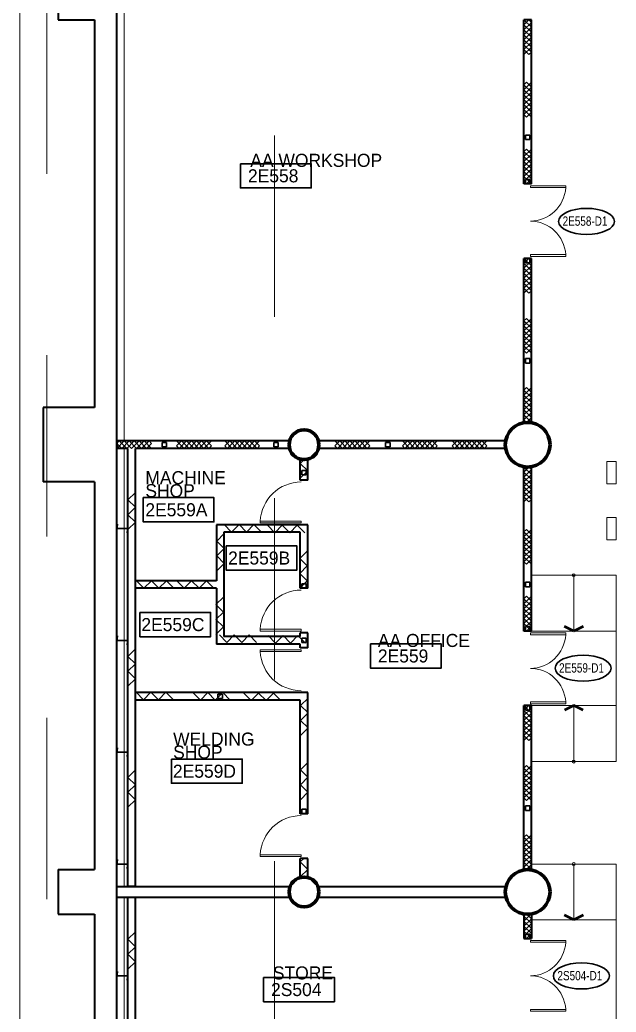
# Model space of a CAD drawing. Header units: metres. Extents: x 1807 to 3745, y 842 to 1968.
# Drawn here: x 3364.38 to 3380.38, y 1244.78 to 1271.4 of the extents above; entities that cross this region are included whole.
import ezdxf
from ezdxf.enums import TextEntityAlignment as Align

# ---------------------------------------------------------------- set-up
doc = ezdxf.new("R2010")
doc.units = ezdxf.units.M
doc.header["$MEASUREMENT"] = 0
doc.linetypes.add('DGN2', pattern=[9.732586, 4.866293, -4.866293])
doc.layers.get('0').update_dxf_attribs({"lineweight": 0})
for name, color, linetype, lineweight in [('Level 1', 7, 'Continuous', 0), ('Level 31', 7, 'Continuous', 0), ('Level 33', 7, 'Continuous', 0), ('Primary Door', 7, 'Continuous', 0), ('TRIRIGA DOOR BOX', 7, 'Continuous', 0)]:
    doc.layers.add(name, color=color, linetype=linetype, lineweight=lineweight)
doc.styles.add('Style-CHAR_FAST_FONT', font='CHAR_FAST_FONT.shx', dxfattribs={"height": 0.2})

# ---------------------------------------------------------------- blocks, each defined once
blk = doc.blocks.new('AnonymusCell_252')
at = {"layer": 'Primary Door', "color": 7, "linetype": 'Continuous', "lineweight": 30}
blk.add_ellipse((0, 0), major_axis=(0.75, 0), ratio=0.466667, dxfattribs=at)
at = {"layer": 'Primary Door', "color": 7, "linetype": 'Continuous', "lineweight": 30, "style": 'Style-CHAR_FAST_FONT', "width": 0.799986}
blk.add_text('2E559-D1', height=0.25, dxfattribs=at).set_placement((-0.643, 0.133), align=Align.TOP_LEFT)
blk = doc.blocks.new('AnonymusCell_254')
at = {"layer": 'Primary Door', "color": 7, "linetype": 'Continuous', "lineweight": 30}
blk.add_ellipse((0, 0), major_axis=(0.75, 0), ratio=0.466667, dxfattribs=at)
at = {"layer": 'Primary Door', "color": 7, "linetype": 'Continuous', "lineweight": 30, "style": 'Style-CHAR_FAST_FONT', "width": 0.799986}
blk.add_text('2S504-D1', height=0.25, dxfattribs=at).set_placement((-0.643, 0.133), align=Align.TOP_LEFT)
blk = doc.blocks.new('AnonymusCell_346')
at = {"layer": 'Primary Door', "color": 7, "linetype": 'Continuous', "lineweight": 30}
blk.add_ellipse((0, 0), major_axis=(0.75, 0), ratio=0.466667, dxfattribs=at)
at = {"layer": 'Primary Door', "color": 7, "linetype": 'Continuous', "lineweight": 30, "style": 'Style-CHAR_FAST_FONT', "width": 0.799986}
blk.add_text('2E558-D1', height=0.25, dxfattribs=at).set_placement((-0.643, 0.133), align=Align.TOP_LEFT)

msp = doc.modelspace()

# ---------------------------------------------------------------- linework, layer by layer
at = {"layer": 'Level 1', "color": 7, "linetype": 'Continuous', "lineweight": 40}
for p, q in [((3366.975, 1188.975), (3366.975, 1307.8)), ((3365.4, 1272.6), (3365.4, 1271.4)), ((3365.4, 1271.4), (3366.375, 1271.4)), ((3366.375, 1271.4), (3366.375, 1261)), ((3378.1, 1271.4), (3377.9, 1271.4)), ((3377.9, 1267), (3377.9, 1271.4)), ((3378.1, 1267), (3378.1, 1271.4)), ((3378.1, 1267), (3377.9, 1267)), ((3378.1, 1265), (3377.9, 1265)), ((3377.9, 1260.6), (3377.9, 1265)), ((3378.1, 1260.6), (3378.1, 1265)), ((3366.375, 1261), (3365, 1261)), ((3365, 1261), (3365, 1259)), ((3378.1, 1260.6), (3377.9, 1260.6)), ((3366.975, 1260.1), (3366.975, 1259.9)), ((3371.6, 1260.1), (3366.975, 1260.1)), ((3367.275, 1259.9), (3366.975, 1259.9)), ((3367.325, 1260.1), (3367.125, 1260.1)), ((3367.275, 1248.15), (3367.275, 1259.9)), ((3371.6, 1259.9), (3367.475, 1259.9)), ((3367.475, 1256.15), (3367.475, 1259.9)), ((3371.6, 1260.1), (3371.6, 1259.9)), ((3372.4, 1260.1), (3372.4, 1259.9)), ((3377.4, 1260.1), (3372.4, 1260.1)), ((3377.4, 1259.9), (3372.4, 1259.9)), ((3377.4, 1260.1), (3377.4, 1259.9)), ((3372.1, 1259.6), (3371.9, 1259.6)), ((3371.9, 1259.05), (3371.9, 1259.6)), ((3372.1, 1259.05), (3372.1, 1259.6)), ((3378.1, 1259.4), (3377.9, 1259.4)), ((3377.9, 1255), (3377.9, 1259.4)), ((3378.1, 1255), (3378.1, 1259.4)), ((3366.375, 1259), (3365, 1259)), ((3366.375, 1259), (3366.375, 1248.6)), ((3372.1, 1259.05), (3371.9, 1259.05)), ((3369.65, 1257.85), (3369.65, 1256.35)), ((3372.1, 1257.85), (3369.65, 1257.85)), ((3372.1, 1256.15), (3372.1, 1257.85)), ((3369.85, 1257.65), (3369.85, 1254.85)), ((3371.9, 1257.65), (3369.85, 1257.65)), ((3371.9, 1256.15), (3371.9, 1257.65)), ((3369.65, 1256.35), (3367.475, 1256.35)), ((3369.65, 1256.15), (3367.475, 1256.15)), ((3367.475, 1253.15), (3367.475, 1256.15)), ((3369.65, 1256.15), (3369.65, 1254.65)), ((3372.1, 1256.15), (3371.9, 1256.15)), ((3371.9, 1254.85), (3369.85, 1254.85)), ((3372.1, 1254.95), (3371.9, 1254.95)), ((3371.9, 1254.85), (3371.9, 1254.95)), ((3372.1, 1254.55), (3372.1, 1254.95)), ((3378.1, 1255), (3377.9, 1255)), ((3371.9, 1254.65), (3369.65, 1254.65)), ((3371.9, 1254.55), (3371.9, 1254.65)), ((3372.1, 1254.55), (3371.9, 1254.55)), ((3372.1, 1253.35), (3367.475, 1253.35)), ((3372.1, 1250.1), (3372.1, 1253.35)), ((3371.9, 1253.15), (3367.475, 1253.15)), ((3367.475, 1248.15), (3367.475, 1253.15)), ((3371.9, 1250.1), (3371.9, 1253.15)), ((3378.1, 1253), (3377.9, 1253)), ((3377.9, 1248.6), (3377.9, 1253)), ((3378.1, 1248.6), (3378.1, 1253)), ((3372.1, 1250.1), (3371.9, 1250.1)), ((3372.1, 1248.9), (3371.9, 1248.9)), ((3371.9, 1248.4), (3371.9, 1248.9)), ((3372.1, 1248.4), (3372.1, 1248.9)), ((3365.4, 1248.6), (3366.375, 1248.6)), ((3365.4, 1248.6), (3365.4, 1247.4)), ((3378.1, 1248.6), (3377.9, 1248.6)), ((3372.1, 1248.4), (3371.9, 1248.4)), ((3366.975, 1248.15), (3371.6, 1248.15)), ((3366.975, 1247.85), (3366.975, 1248.15)), ((3367.475, 1248.15), (3367.275, 1248.15)), ((3371.6, 1248.15), (3371.6, 1247.85)), ((3372.4, 1248.15), (3377.419, 1248.15)), ((3372.4, 1247.85), (3372.4, 1248.15)), ((3377.419, 1248.15), (3377.419, 1247.85)), ((3371.6, 1247.85), (3366.975, 1247.85)), ((3367.475, 1247.85), (3367.275, 1247.85)), ((3367.275, 1241.35), (3367.275, 1247.85)), ((3367.475, 1241.35), (3367.475, 1247.85)), ((3377.419, 1247.85), (3372.4, 1247.85)), ((3365.4, 1247.4), (3366.375, 1247.4)), ((3366.375, 1247.4), (3366.375, 1236.6)), ((3377.9, 1247.4), (3378.1, 1247.4)), ((3377.9, 1247.4), (3377.9, 1246.75)), ((3378.1, 1247.4), (3378.1, 1246.75)), ((3377.9, 1246.75), (3378.1, 1246.75))]:
    msp.add_line(p, q, dxfattribs=at)
at = {"layer": 'Level 1', "color": 7, "linetype": 'DGN2', "lineweight": 13}
msp.add_line((3365.1, 1082.35), (3365.1, 1307.259), dxfattribs=at)
at = {"layer": 'Level 1', "color": 7, "linetype": 'Continuous', "lineweight": 13}
msp.add_line((3364.375, 1186.375), (3364.375, 1306.761), dxfattribs=at)
at = {"layer": 'Level 1', "color": 7, "linetype": 'DGN2', "lineweight": 0}
msp.add_line((3371.21, 1078.51), (3371.21, 1301.234), dxfattribs=at)
at = {"layer": 'Level 1', "color": 7, "linetype": 'Continuous', "lineweight": 0}
for p, q in [((3367.175, 1260.1), (3367.175, 1271.8)), ((3377.9, 1271.4), (3378.1, 1271.2)), ((3378.033, 1271.4), (3377.9, 1271.267)), ((3378.1, 1271.333), (3378.033, 1271.4)), ((3377.9, 1271.133), (3378.1, 1271.333)), ((3377.9, 1271.267), (3378.1, 1271.067)), ((3378.1, 1271.2), (3377.9, 1271)), ((3378.1, 1270.933), (3377.9, 1271.133)), ((3378.1, 1271.067), (3377.9, 1270.867)), ((3377.9, 1271), (3378.1, 1270.8)), ((3377.9, 1270.733), (3378.1, 1270.933)), ((3377.9, 1270.867), (3378.1, 1270.667)), ((3378.1, 1270.8), (3377.9, 1270.6)), ((3378.1, 1270.533), (3377.9, 1270.733)), ((3378.1, 1270.667), (3377.9, 1270.467)), ((3377.9, 1270.6), (3378.033, 1270.467)), ((3378.033, 1270.467), (3378.1, 1270.533)), ((3377.967, 1269.726), (3377.9, 1269.659)), ((3377.9, 1269.526), (3378.1, 1269.726)), ((3377.9, 1269.659), (3378.1, 1269.459)), ((3377.9, 1269.392), (3378.1, 1269.592)), ((3378.1, 1269.326), (3377.9, 1269.526)), ((3378.1, 1269.592), (3377.967, 1269.726)), ((3378.1, 1269.459), (3377.9, 1269.259)), ((3378.1, 1269.192), (3377.9, 1269.392)), ((3377.9, 1269.126), (3378.1, 1269.326)), ((3377.9, 1269.259), (3378.1, 1269.059)), ((3377.9, 1268.992), (3378.1, 1269.192)), ((3378.1, 1268.926), (3377.9, 1269.126)), ((3378.1, 1269.059), (3377.9, 1268.859)), ((3378.1, 1268.792), (3377.9, 1268.992)), ((3377.9, 1268.859), (3377.967, 1268.792)), ((3377.967, 1268.792), (3378.1, 1268.926)), ((3377.967, 1267.933), (3377.9, 1267.867)), ((3377.9, 1267.733), (3378.1, 1267.933)), ((3378.1, 1267.8), (3377.967, 1267.933)), ((3377.9, 1267.867), (3378.1, 1267.667)), ((3377.9, 1267.6), (3378.1, 1267.8)), ((3378.1, 1267.533), (3377.9, 1267.733)), ((3378.1, 1267.667), (3377.9, 1267.467)), ((3378.1, 1267.4), (3377.9, 1267.6)), ((3377.9, 1267.333), (3378.1, 1267.533)), ((3377.9, 1267.467), (3378.1, 1267.267)), ((3377.9, 1267.2), (3378.1, 1267.4)), ((3378.1, 1267.133), (3377.9, 1267.333)), ((3378.1, 1267.267), (3377.9, 1267.067)), ((3378.1, 1267), (3377.9, 1267.2)), ((3377.967, 1267), (3378.1, 1267.133)), ((3377.9, 1267.067), (3377.967, 1267)), ((3378.075, 1266.95), (3379.023, 1266.95)), ((3378.075, 1266.9), (3378.075, 1266.95)), ((3379.023, 1266.9), (3378.075, 1266.9)), ((3379.023, 1266.95), (3379.023, 1266.9)), ((3377.9, 1265), (3378.1, 1264.8)), ((3378.033, 1265), (3377.9, 1264.867)), ((3378.1, 1264.933), (3378.033, 1265)), ((3379.023, 1265.1), (3378.075, 1265.1)), ((3378.075, 1265.1), (3378.075, 1265.05)), ((3378.075, 1265.05), (3379.023, 1265.05)), ((3379.023, 1265.05), (3379.023, 1265.1)), ((3377.9, 1264.733), (3378.1, 1264.933)), ((3377.9, 1264.867), (3378.1, 1264.667)), ((3378.1, 1264.8), (3377.9, 1264.6)), ((3378.1, 1264.533), (3377.9, 1264.733)), ((3378.1, 1264.667), (3377.9, 1264.467)), ((3377.9, 1264.6), (3378.1, 1264.4)), ((3377.9, 1264.333), (3378.1, 1264.533)), ((3377.9, 1264.467), (3378.1, 1264.267)), ((3378.1, 1264.4), (3377.9, 1264.2)), ((3378.1, 1264.133), (3377.9, 1264.333)), ((3378.1, 1264.267), (3377.9, 1264.067)), ((3377.9, 1264.2), (3378.033, 1264.067)), ((3378.033, 1264.067), (3378.1, 1264.133)), ((3377.967, 1263.391), (3377.9, 1263.324)), ((3377.9, 1263.191), (3378.1, 1263.391)), ((3378.1, 1263.257), (3377.967, 1263.391)), ((3377.9, 1263.324), (3378.1, 1263.124)), ((3377.9, 1263.057), (3378.1, 1263.257)), ((3378.1, 1262.991), (3377.9, 1263.191)), ((3378.1, 1263.124), (3377.9, 1262.924)), ((3378.1, 1262.857), (3377.9, 1263.057)), ((3377.9, 1262.791), (3378.1, 1262.991)), ((3377.9, 1262.924), (3378.1, 1262.724)), ((3377.9, 1262.657), (3378.1, 1262.857)), ((3378.1, 1262.591), (3377.9, 1262.791)), ((3378.1, 1262.724), (3377.9, 1262.524)), ((3378.1, 1262.457), (3377.9, 1262.657)), ((3377.967, 1262.457), (3378.1, 1262.591)), ((3377.9, 1262.524), (3377.967, 1262.457)), ((3377.967, 1261.533), (3377.9, 1261.467)), ((3377.9, 1261.333), (3378.1, 1261.533)), ((3378.1, 1261.4), (3377.967, 1261.533)), ((3377.9, 1261.467), (3378.1, 1261.267)), ((3377.9, 1261.2), (3378.1, 1261.4)), ((3378.1, 1261.133), (3377.9, 1261.333)), ((3378.1, 1261.267), (3377.9, 1261.067)), ((3378.1, 1261), (3377.9, 1261.2)), ((3377.9, 1260.933), (3378.1, 1261.133)), ((3377.9, 1261.067), (3378.1, 1260.867)), ((3377.9, 1260.8), (3378.1, 1261)), ((3378.1, 1260.733), (3377.9, 1260.933)), ((3378.1, 1260.867), (3377.9, 1260.667)), ((3378.1, 1260.6), (3377.9, 1260.8)), ((3377.967, 1260.6), (3378.1, 1260.733)), ((3377.9, 1260.667), (3377.967, 1260.6)), ((3366.975, 1259.9), (3367.175, 1260.1)), ((3367.042, 1260.1), (3366.975, 1260.033)), ((3366.975, 1260.033), (3367.108, 1259.9)), ((3367.242, 1259.9), (3367.042, 1260.1)), ((3367.108, 1259.9), (3367.308, 1260.1)), ((3367.175, 1260.1), (3367.375, 1259.9)), ((3367.175, 1248.15), (3367.175, 1259.9)), ((3367.442, 1260.1), (3367.242, 1259.9)), ((3367.308, 1260.1), (3367.508, 1259.9)), ((3367.375, 1259.9), (3367.575, 1260.1)), ((3367.642, 1259.9), (3367.442, 1260.1)), ((3367.508, 1259.9), (3367.708, 1260.1)), ((3367.575, 1260.1), (3367.775, 1259.9)), ((3367.842, 1260.1), (3367.642, 1259.9)), ((3367.708, 1260.1), (3367.908, 1259.9)), ((3367.775, 1259.9), (3367.908, 1260.033)), ((3367.908, 1260.033), (3367.842, 1260.1)), ((3368.716, 1260.1), (3368.582, 1259.967)), ((3368.782, 1259.9), (3368.582, 1260.1)), ((3368.582, 1259.967), (3368.649, 1259.9)), ((3368.649, 1259.9), (3368.849, 1260.1)), ((3368.916, 1259.9), (3368.716, 1260.1)), ((3368.982, 1260.1), (3368.782, 1259.9)), ((3368.849, 1260.1), (3369.049, 1259.9)), ((3369.116, 1260.1), (3368.916, 1259.9)), ((3369.182, 1259.9), (3368.982, 1260.1)), ((3369.049, 1259.9), (3369.249, 1260.1)), ((3369.316, 1259.9), (3369.116, 1260.1)), ((3369.382, 1260.1), (3369.182, 1259.9)), ((3369.249, 1260.1), (3369.449, 1259.9)), ((3369.516, 1260.1), (3369.316, 1259.9)), ((3369.516, 1259.967), (3369.382, 1260.1)), ((3369.449, 1259.9), (3369.516, 1259.967)), ((3370.006, 1260.1), (3369.873, 1259.967)), ((3370.073, 1259.9), (3369.873, 1260.1)), ((3369.873, 1259.967), (3369.94, 1259.9)), ((3369.94, 1259.9), (3370.14, 1260.1)), ((3370.206, 1259.9), (3370.006, 1260.1)), ((3370.273, 1260.1), (3370.073, 1259.9)), ((3370.14, 1260.1), (3370.34, 1259.9)), ((3370.406, 1260.1), (3370.206, 1259.9)), ((3370.473, 1259.9), (3370.273, 1260.1)), ((3370.34, 1259.9), (3370.54, 1260.1)), ((3370.606, 1259.9), (3370.406, 1260.1)), ((3370.673, 1260.1), (3370.473, 1259.9)), ((3370.54, 1260.1), (3370.74, 1259.9)), ((3370.806, 1260.1), (3370.606, 1259.9)), ((3370.806, 1259.967), (3370.673, 1260.1)), ((3370.74, 1259.9), (3370.806, 1259.967)), ((3372.962, 1260.1), (3372.829, 1259.967)), ((3373.029, 1259.9), (3372.829, 1260.1)), ((3372.829, 1259.967), (3372.896, 1259.9)), ((3372.896, 1259.9), (3373.096, 1260.1)), ((3373.162, 1259.9), (3372.962, 1260.1)), ((3373.229, 1260.1), (3373.029, 1259.9)), ((3373.096, 1260.1), (3373.296, 1259.9)), ((3373.362, 1260.1), (3373.162, 1259.9)), ((3373.429, 1259.9), (3373.229, 1260.1)), ((3373.296, 1259.9), (3373.496, 1260.1)), ((3373.562, 1259.9), (3373.362, 1260.1)), ((3373.629, 1260.1), (3373.429, 1259.9)), ((3373.496, 1260.1), (3373.696, 1259.9)), ((3373.762, 1260.1), (3373.562, 1259.9)), ((3373.762, 1259.967), (3373.629, 1260.1)), ((3373.696, 1259.9), (3373.762, 1259.967)), ((3374.773, 1260.1), (3374.64, 1259.967)), ((3374.84, 1259.9), (3374.64, 1260.1)), ((3374.64, 1259.967), (3374.707, 1259.9)), ((3374.707, 1259.9), (3374.907, 1260.1)), ((3374.973, 1259.9), (3374.773, 1260.1)), ((3375.04, 1260.1), (3374.84, 1259.9)), ((3374.907, 1260.1), (3375.107, 1259.9)), ((3375.173, 1260.1), (3374.973, 1259.9)), ((3375.24, 1259.9), (3375.04, 1260.1)), ((3375.107, 1259.9), (3375.307, 1260.1)), ((3375.373, 1259.9), (3375.173, 1260.1)), ((3375.44, 1260.1), (3375.24, 1259.9)), ((3375.307, 1260.1), (3375.507, 1259.9)), ((3375.573, 1260.1), (3375.373, 1259.9)), ((3375.573, 1259.967), (3375.44, 1260.1)), ((3375.507, 1259.9), (3375.573, 1259.967)), ((3376.106, 1260.1), (3375.972, 1259.967)), ((3376.172, 1259.9), (3375.972, 1260.1)), ((3375.972, 1259.967), (3376.039, 1259.9)), ((3376.039, 1259.9), (3376.239, 1260.1)), ((3376.306, 1259.9), (3376.106, 1260.1)), ((3376.372, 1260.1), (3376.172, 1259.9)), ((3376.239, 1260.1), (3376.439, 1259.9)), ((3376.506, 1260.1), (3376.306, 1259.9)), ((3376.572, 1259.9), (3376.372, 1260.1)), ((3376.439, 1259.9), (3376.639, 1260.1)), ((3376.706, 1259.9), (3376.506, 1260.1)), ((3376.772, 1260.1), (3376.572, 1259.9)), ((3376.639, 1260.1), (3376.839, 1259.9)), ((3376.906, 1260.1), (3376.706, 1259.9)), ((3376.906, 1259.967), (3376.772, 1260.1)), ((3376.839, 1259.9), (3376.906, 1259.967)), ((3372, 1259.6), (3371.9, 1259.5)), ((3371.9, 1259.5), (3372.1, 1259.3)), ((3377.9, 1259.4), (3378.1, 1259.2)), ((3378.033, 1259.4), (3377.9, 1259.267)), ((3378.1, 1259.333), (3378.033, 1259.4)), ((3380.125, 1259.55), (3380.375, 1259.55)), ((3380.125, 1258.95), (3380.125, 1259.55)), ((3380.375, 1259.55), (3380.375, 1258.95)), ((3372.1, 1259.3), (3371.9, 1259.1)), ((3377.9, 1259.133), (3378.1, 1259.333)), ((3377.9, 1259.267), (3378.1, 1259.067)), ((3378.1, 1259.2), (3377.9, 1259)), ((3378.1, 1258.933), (3377.9, 1259.133)), ((3378.1, 1259.067), (3377.9, 1258.867)), ((3377.9, 1259), (3378.1, 1258.8)), ((3377.9, 1258.733), (3378.1, 1258.933)), ((3377.9, 1258.867), (3378.1, 1258.667)), ((3380.375, 1258.95), (3380.125, 1258.95)), ((3367.475, 1258.721), (3367.275, 1258.521)), ((3378.1, 1258.8), (3377.9, 1258.6)), ((3378.1, 1258.533), (3377.9, 1258.733)), ((3378.1, 1258.667), (3377.9, 1258.467)), ((3377.9, 1258.6), (3378.033, 1258.467)), ((3367.275, 1258.521), (3367.475, 1258.321)), ((3367.475, 1258.321), (3367.275, 1258.121)), ((3378.033, 1258.467), (3378.1, 1258.533)), ((3367.275, 1258.121), (3367.475, 1257.921)), ((3380.125, 1258.05), (3380.375, 1258.05)), ((3380.125, 1257.45), (3380.125, 1258.05)), ((3380.375, 1258.05), (3380.375, 1257.45)), ((3367.475, 1257.921), (3367.275, 1257.721)), ((3369.856, 1257.858), (3370.056, 1257.658)), ((3370.056, 1257.658), (3370.256, 1257.858)), ((3370.256, 1257.858), (3370.456, 1257.658)), ((3370.456, 1257.658), (3370.656, 1257.858)), ((3370.656, 1257.858), (3370.856, 1257.658)), ((3370.825, 1257.9), (3370.825, 1257.95)), ((3370.825, 1257.95), (3371.925, 1257.95)), ((3371.925, 1257.9), (3370.825, 1257.9)), ((3371.018, 1257.84), (3371.218, 1257.64)), ((3371.218, 1257.64), (3371.418, 1257.84)), ((3371.418, 1257.84), (3371.618, 1257.64)), ((3371.618, 1257.64), (3371.818, 1257.84)), ((3371.818, 1257.84), (3372.018, 1257.64)), ((3371.925, 1257.95), (3371.925, 1257.9)), ((3369.857, 1257.615), (3369.657, 1257.415)), ((3377.967, 1257.726), (3377.9, 1257.659)), ((3377.9, 1257.526), (3378.1, 1257.726)), ((3377.9, 1257.659), (3378.1, 1257.459)), ((3377.9, 1257.392), (3378.1, 1257.592)), ((3378.1, 1257.326), (3377.9, 1257.526)), ((3378.1, 1257.592), (3377.967, 1257.726)), ((3369.657, 1257.415), (3369.857, 1257.215)), ((3378.1, 1257.459), (3377.9, 1257.259)), ((3378.1, 1257.192), (3377.9, 1257.392)), ((3377.9, 1257.126), (3378.1, 1257.326)), ((3377.9, 1257.259), (3378.1, 1257.059)), ((3380.375, 1257.45), (3380.125, 1257.45)), ((3369.857, 1257.215), (3369.657, 1257.015)), ((3369.657, 1257.015), (3369.857, 1256.815)), ((3372.088, 1257.147), (3371.888, 1256.947)), ((3377.9, 1256.992), (3378.1, 1257.192)), ((3378.1, 1256.926), (3377.9, 1257.126)), ((3378.1, 1257.059), (3377.9, 1256.859)), ((3378.1, 1256.792), (3377.9, 1256.992)), ((3369.857, 1256.815), (3369.657, 1256.615)), ((3371.888, 1256.947), (3372.088, 1256.746)), ((3372.088, 1256.746), (3371.888, 1256.546)), ((3377.9, 1256.859), (3377.967, 1256.792)), ((3377.967, 1256.792), (3378.1, 1256.926)), ((3371.888, 1256.546), (3372.088, 1256.347)), ((3378.1, 1256.5), (3380.375, 1256.5)), ((3379.238, 1255), (3379.238, 1256.5)), ((3380.375, 1256.5), (3380.375, 1251.5)), ((3367.506, 1256.351), (3367.706, 1256.151)), ((3367.706, 1256.151), (3367.906, 1256.351)), ((3367.906, 1256.351), (3368.106, 1256.151)), ((3368.106, 1256.151), (3368.306, 1256.351)), ((3368.306, 1256.351), (3368.506, 1256.151)), ((3368.584, 1256.349), (3368.784, 1256.149)), ((3368.784, 1256.149), (3368.984, 1256.349)), ((3368.984, 1256.349), (3369.184, 1256.149)), ((3369.184, 1256.149), (3369.384, 1256.349)), ((3369.384, 1256.349), (3369.584, 1256.149)), ((3372.088, 1256.347), (3371.888, 1256.147)), ((3369.836, 1255.911), (3369.636, 1255.711)), ((3377.967, 1255.933), (3377.9, 1255.867)), ((3377.9, 1255.733), (3378.1, 1255.933)), ((3378.1, 1255.8), (3377.967, 1255.933)), ((3369.636, 1255.711), (3369.836, 1255.511)), ((3377.9, 1255.867), (3378.1, 1255.667)), ((3377.9, 1255.6), (3378.1, 1255.8)), ((3378.1, 1255.533), (3377.9, 1255.733)), ((3378.1, 1255.667), (3377.9, 1255.467)), ((3369.836, 1255.511), (3369.636, 1255.311)), ((3378.1, 1255.4), (3377.9, 1255.6)), ((3377.9, 1255.333), (3378.1, 1255.533)), ((3377.9, 1255.467), (3378.1, 1255.267)), ((3377.9, 1255.2), (3378.1, 1255.4)), ((3369.636, 1255.311), (3369.836, 1255.111)), ((3369.836, 1255.111), (3369.636, 1254.911)), ((3378.1, 1255.133), (3377.9, 1255.333)), ((3378.1, 1255.267), (3377.9, 1255.067)), ((3378.1, 1255), (3377.9, 1255.2)), ((3377.967, 1255), (3378.1, 1255.133)), ((3369.728, 1254.895), (3369.928, 1254.695)), ((3369.928, 1254.695), (3370.128, 1254.895)), ((3370.128, 1254.895), (3370.328, 1254.695)), ((3370.328, 1254.695), (3370.528, 1254.895)), ((3370.528, 1254.895), (3370.728, 1254.695)), ((3370.825, 1255), (3370.825, 1255.05)), ((3370.825, 1255.05), (3371.925, 1255.05)), ((3371.925, 1255), (3370.825, 1255)), ((3371.036, 1254.877), (3371.236, 1254.677)), ((3371.236, 1254.677), (3371.436, 1254.877)), ((3371.436, 1254.877), (3371.636, 1254.677)), ((3371.636, 1254.677), (3371.836, 1254.877)), ((3371.836, 1254.877), (3372.036, 1254.677)), ((3371.925, 1255.05), (3371.925, 1255)), ((3377.9, 1255.067), (3377.967, 1255)), ((3378.075, 1254.95), (3379.023, 1254.95)), ((3378.075, 1254.9), (3378.075, 1254.95)), ((3379.023, 1254.9), (3378.075, 1254.9)), ((3378.1, 1255), (3380.375, 1255)), ((3379.023, 1254.95), (3379.023, 1254.9)), ((3367.475, 1254.521), (3367.275, 1254.321)), ((3367.275, 1254.321), (3367.475, 1254.121)), ((3371.925, 1254.5), (3370.825, 1254.5)), ((3370.825, 1254.5), (3370.825, 1254.45)), ((3370.825, 1254.45), (3371.925, 1254.45)), ((3371.925, 1254.45), (3371.925, 1254.5)), ((3367.475, 1254.121), (3367.275, 1253.921)), ((3367.275, 1253.921), (3367.475, 1253.721)), ((3367.475, 1253.721), (3367.275, 1253.521)), ((3367.494, 1253.359), (3367.694, 1253.159)), ((3367.694, 1253.159), (3367.894, 1253.359)), ((3367.894, 1253.359), (3368.094, 1253.159)), ((3368.094, 1253.159), (3368.294, 1253.359)), ((3368.294, 1253.359), (3368.494, 1253.159)), ((3369.02, 1253.349), (3369.22, 1253.149)), ((3369.22, 1253.149), (3369.42, 1253.349)), ((3369.42, 1253.349), (3369.62, 1253.149)), ((3369.62, 1253.149), (3369.82, 1253.349)), ((3369.82, 1253.349), (3370.02, 1253.149)), ((3370.382, 1253.338), (3370.582, 1253.138)), ((3370.582, 1253.138), (3370.782, 1253.338)), ((3370.782, 1253.338), (3370.982, 1253.138)), ((3370.982, 1253.138), (3371.182, 1253.338)), ((3371.182, 1253.338), (3371.382, 1253.138)), ((3372.107, 1253.202), (3371.907, 1253.002)), ((3371.907, 1253.002), (3372.107, 1252.802)), ((3377.9, 1253), (3378.1, 1252.8)), ((3378.033, 1253), (3377.9, 1252.867)), ((3378.1, 1252.933), (3378.033, 1253)), ((3379.023, 1253.1), (3378.075, 1253.1)), ((3378.075, 1253.1), (3378.075, 1253.05)), ((3378.075, 1253.05), (3379.023, 1253.05)), ((3378.1, 1253), (3380.375, 1253)), ((3379.023, 1253.05), (3379.023, 1253.1)), ((3379.238, 1253), (3379.238, 1251.5)), ((3372.107, 1252.802), (3371.907, 1252.602)), ((3377.9, 1252.733), (3378.1, 1252.933)), ((3377.9, 1252.867), (3378.1, 1252.667)), ((3378.1, 1252.8), (3377.9, 1252.6)), ((3378.1, 1252.533), (3377.9, 1252.733)), ((3371.907, 1252.602), (3372.107, 1252.402)), ((3378.1, 1252.667), (3377.9, 1252.467)), ((3377.9, 1252.6), (3378.1, 1252.4)), ((3377.9, 1252.333), (3378.1, 1252.533)), ((3377.9, 1252.467), (3378.1, 1252.267)), ((3372.107, 1252.402), (3371.907, 1252.202)), ((3378.1, 1252.4), (3377.9, 1252.2)), ((3378.1, 1252.133), (3377.9, 1252.333)), ((3378.1, 1252.267), (3377.9, 1252.067)), ((3377.9, 1252.2), (3378.033, 1252.067)), ((3378.033, 1252.067), (3378.1, 1252.133)), ((3372.103, 1251.476), (3371.903, 1251.276)), ((3377.967, 1251.391), (3377.9, 1251.324)), ((3377.9, 1251.191), (3378.1, 1251.391)), ((3378.1, 1251.257), (3377.967, 1251.391)), ((3378.1, 1251.5), (3380.375, 1251.5)), ((3367.475, 1251.275), (3367.275, 1251.075)), ((3371.903, 1251.276), (3372.103, 1251.076)), ((3377.9, 1251.324), (3378.1, 1251.124)), ((3377.9, 1251.057), (3378.1, 1251.257)), ((3378.1, 1250.991), (3377.9, 1251.191)), ((3378.1, 1251.124), (3377.9, 1250.924)), ((3367.275, 1251.075), (3367.475, 1250.875)), ((3367.475, 1250.875), (3367.275, 1250.675)), ((3372.103, 1251.076), (3371.903, 1250.876)), ((3371.903, 1250.876), (3372.103, 1250.676)), ((3378.1, 1250.857), (3377.9, 1251.057)), ((3377.9, 1250.791), (3378.1, 1250.991)), ((3377.9, 1250.924), (3378.1, 1250.724)), ((3377.9, 1250.657), (3378.1, 1250.857)), ((3367.275, 1250.675), (3367.475, 1250.475)), ((3372.103, 1250.676), (3371.903, 1250.476)), ((3378.1, 1250.591), (3377.9, 1250.791)), ((3378.1, 1250.724), (3377.9, 1250.524)), ((3378.1, 1250.457), (3377.9, 1250.657)), ((3377.967, 1250.457), (3378.1, 1250.591)), ((3367.475, 1250.475), (3367.275, 1250.275)), ((3377.9, 1250.524), (3377.967, 1250.457)), ((3377.967, 1249.533), (3377.9, 1249.467)), ((3377.9, 1249.333), (3378.1, 1249.533)), ((3378.1, 1249.4), (3377.967, 1249.533)), ((3377.9, 1249.467), (3378.1, 1249.267)), ((3377.9, 1249.2), (3378.1, 1249.4)), ((3378.1, 1249.133), (3377.9, 1249.333)), ((3378.1, 1249.267), (3377.9, 1249.067)), ((3370.825, 1248.95), (3370.825, 1249)), ((3370.825, 1249), (3371.925, 1249)), ((3371.925, 1249), (3371.925, 1248.95)), ((3378.1, 1249), (3377.9, 1249.2)), ((3377.9, 1248.933), (3378.1, 1249.133)), ((3377.9, 1249.067), (3378.1, 1248.867)), ((3377.9, 1248.8), (3378.1, 1249)), ((3371.925, 1248.95), (3370.825, 1248.95)), ((3371.993, 1248.9), (3371.9, 1248.807)), ((3371.9, 1248.807), (3372.1, 1248.607)), ((3378.1, 1248.733), (3377.9, 1248.933)), ((3378.1, 1248.867), (3377.9, 1248.667)), ((3378.1, 1248.6), (3377.9, 1248.8)), ((3377.967, 1248.6), (3378.1, 1248.733)), ((3378.1, 1248.75), (3380.375, 1248.75)), ((3379.238, 1247.25), (3379.238, 1248.75)), ((3380.375, 1248.75), (3380.375, 1242.75)), ((3372.1, 1248.607), (3371.9, 1248.407)), ((3377.9, 1248.667), (3377.967, 1248.6)), ((3367.175, 1241.35), (3367.175, 1247.85)), ((3377.9, 1247.35), (3377.95, 1247.4)), ((3378.083, 1247.4), (3377.9, 1247.217)), ((3378.1, 1247.283), (3377.983, 1247.4)), ((3378.1, 1247.15), (3377.9, 1247.35)), ((3377.9, 1247.083), (3378.1, 1247.283)), ((3377.9, 1247.217), (3378.1, 1247.017)), ((3377.9, 1246.95), (3378.1, 1247.15)), ((3378.1, 1247.25), (3380.375, 1247.25)), ((3367.475, 1246.929), (3367.275, 1246.729)), ((3378.1, 1246.883), (3377.9, 1247.083)), ((3378.1, 1247.017), (3377.9, 1246.817)), ((3378.1, 1246.75), (3377.9, 1246.95)), ((3377.967, 1246.75), (3378.1, 1246.883)), ((3367.275, 1246.729), (3367.475, 1246.529)), ((3377.9, 1246.817), (3377.967, 1246.75)), ((3378.075, 1246.7), (3379.023, 1246.7)), ((3378.075, 1246.65), (3378.075, 1246.7)), ((3379.023, 1246.65), (3378.075, 1246.65)), ((3379.023, 1246.7), (3379.023, 1246.65)), ((3367.475, 1246.529), (3367.275, 1246.329)), ((3367.275, 1246.329), (3367.475, 1246.129)), ((3367.475, 1246.129), (3367.275, 1245.929)), ((3379.023, 1244.85), (3378.075, 1244.85)), ((3378.075, 1244.85), (3378.075, 1244.8)), ((3378.075, 1244.8), (3379.023, 1244.8)), ((3379.023, 1244.8), (3379.023, 1244.85))]:
    msp.add_line(p, q, dxfattribs=at)
at = {"layer": 'Level 1', "color": 7, "linetype": 'Continuous', "lineweight": 30}
for p, q in [((3377.94, 1268.19), (3377.94, 1268.31)), ((3377.94, 1268.31), (3378.06, 1268.31)), ((3378.06, 1268.19), (3377.94, 1268.19)), ((3378.06, 1268.31), (3378.06, 1268.19)), ((3377.94, 1267), (3377.94, 1267.12)), ((3377.94, 1267.12), (3378.06, 1267.12)), ((3378.06, 1267.12), (3378.06, 1267)), ((3378.06, 1267), (3377.94, 1267)), ((3377.94, 1264.88), (3377.94, 1265)), ((3377.94, 1265), (3378.06, 1265)), ((3378.06, 1265), (3378.06, 1264.88)), ((3378.06, 1264.88), (3377.94, 1264.88)), ((3377.94, 1262.19), (3377.94, 1262.31)), ((3377.94, 1262.31), (3378.06, 1262.31)), ((3378.06, 1262.31), (3378.06, 1262.19)), ((3378.06, 1262.19), (3377.94, 1262.19)), ((3368.19, 1260.06), (3368.19, 1259.94)), ((3368.31, 1260.06), (3368.19, 1260.06)), ((3368.19, 1259.94), (3368.31, 1259.94)), ((3368.31, 1259.94), (3368.31, 1260.06)), ((3371.19, 1260.06), (3371.19, 1259.94)), ((3371.31, 1260.06), (3371.19, 1260.06)), ((3371.19, 1259.94), (3371.31, 1259.94)), ((3371.31, 1259.94), (3371.31, 1260.06)), ((3374.19, 1260.06), (3374.19, 1259.94)), ((3374.31, 1260.06), (3374.19, 1260.06)), ((3374.19, 1259.94), (3374.31, 1259.94)), ((3374.31, 1259.94), (3374.31, 1260.06)), ((3372.06, 1259.31), (3371.94, 1259.31)), ((3371.94, 1259.31), (3371.94, 1259.19)), ((3371.94, 1259.19), (3372.06, 1259.19)), ((3372.06, 1259.19), (3372.06, 1259.31)), ((3366.988, 1257.85), (3367.012, 1257.85)), ((3366.988, 1257.85), (3366.988, 1257.75)), ((3366.988, 1257.75), (3367.262, 1257.75)), ((3367.262, 1257.65), (3367.238, 1257.65)), ((3367.262, 1257.75), (3367.262, 1257.65)), ((3372.06, 1256.27), (3371.94, 1256.27)), ((3371.94, 1256.27), (3371.94, 1256.15)), ((3372.06, 1256.15), (3372.06, 1256.27)), ((3377.94, 1256.19), (3377.94, 1256.31)), ((3377.94, 1256.31), (3378.06, 1256.31)), ((3378.06, 1256.19), (3377.94, 1256.19)), ((3378.06, 1256.31), (3378.06, 1256.19)), ((3371.94, 1256.15), (3372.06, 1256.15)), ((3377.94, 1255), (3377.94, 1255.12)), ((3377.94, 1255.12), (3378.06, 1255.12)), ((3378.06, 1255.12), (3378.06, 1255)), ((3366.988, 1254.85), (3367.012, 1254.85)), ((3366.988, 1254.85), (3366.988, 1254.75)), ((3378.06, 1255), (3377.94, 1255)), ((3366.988, 1254.75), (3367.262, 1254.75)), ((3367.262, 1254.65), (3367.238, 1254.65)), ((3367.262, 1254.75), (3367.262, 1254.65)), ((3372.06, 1254.81), (3371.94, 1254.81)), ((3371.94, 1254.81), (3371.94, 1254.69)), ((3371.94, 1254.69), (3372.06, 1254.69)), ((3372.06, 1254.69), (3372.06, 1254.81)), ((3369.69, 1253.31), (3369.69, 1253.19)), ((3369.81, 1253.31), (3369.69, 1253.31)), ((3369.81, 1253.19), (3369.81, 1253.31)), ((3369.69, 1253.19), (3369.81, 1253.19)), ((3377.94, 1252.88), (3377.94, 1253)), ((3377.94, 1253), (3378.06, 1253)), ((3378.06, 1253), (3378.06, 1252.88)), ((3378.06, 1252.88), (3377.94, 1252.88)), ((3366.988, 1251.85), (3367.012, 1251.85)), ((3366.988, 1251.85), (3366.988, 1251.75)), ((3366.988, 1251.75), (3367.262, 1251.75)), ((3367.262, 1251.65), (3367.238, 1251.65)), ((3367.262, 1251.75), (3367.262, 1251.65)), ((3372.06, 1250.22), (3371.94, 1250.22)), ((3371.94, 1250.22), (3371.94, 1250.1)), ((3371.94, 1250.1), (3372.06, 1250.1)), ((3372.06, 1250.1), (3372.06, 1250.22)), ((3377.94, 1250.19), (3377.94, 1250.31)), ((3377.94, 1250.31), (3378.06, 1250.31)), ((3378.06, 1250.19), (3377.94, 1250.19)), ((3378.06, 1250.31), (3378.06, 1250.19)), ((3366.988, 1248.85), (3367.012, 1248.85)), ((3366.988, 1248.85), (3366.988, 1248.75)), ((3366.988, 1248.75), (3367.262, 1248.75)), ((3367.262, 1248.75), (3367.262, 1248.65)), ((3367.262, 1248.65), (3367.238, 1248.65)), ((3377.94, 1246.75), (3377.94, 1246.87)), ((3377.94, 1246.87), (3378.06, 1246.87)), ((3378.06, 1246.87), (3378.06, 1246.75)), ((3378.06, 1246.75), (3377.94, 1246.75)), ((3366.988, 1245.85), (3367.012, 1245.85)), ((3366.988, 1245.85), (3366.988, 1245.75)), ((3366.988, 1245.75), (3367.262, 1245.75)), ((3367.262, 1245.65), (3367.238, 1245.65)), ((3367.262, 1245.75), (3367.262, 1245.65))]:
    msp.add_line(p, q, dxfattribs=at)
at = {"layer": 'Level 1', "color": 7, "linetype": 'Continuous', "lineweight": 53}
for p, q in [((3379.238, 1255), (3378.985, 1255.126)), ((3379.49, 1255.126), (3379.238, 1255)), ((3379.238, 1253), (3378.985, 1252.874)), ((3379.49, 1252.874), (3379.238, 1253)), ((3379.238, 1247.25), (3378.985, 1247.376)), ((3379.49, 1247.376), (3379.238, 1247.25))]:
    msp.add_line(p, q, dxfattribs=at)
at = {"layer": 'Level 1', "color": 7, "linetype": 'Continuous', "lineweight": 70}
for centre, radius in [((3378, 1260), 0.6), ((3372, 1260), 0.4), ((3378, 1248), 0.6), ((3372, 1248), 0.4)]:
    msp.add_circle(centre, radius, dxfattribs=at)
at = {"layer": 'Level 1', "color": 7, "linetype": 'Continuous', "lineweight": 0}
for centre in [(3379.238, 1256.5), (3379.238, 1251.5), (3379.238, 1248.75)]:
    msp.add_circle(centre, 0.04, dxfattribs=at)
for centre, start, end in [((3371.925, 1257.9), 90, 177.3974), ((3371.925, 1255), 90, 177.3974), ((3371.925, 1254.5), 182.6026, 270), ((3371.925, 1248.95), 90, 177.3974)]:
    msp.add_arc(centre, 1.1, start, end, dxfattribs=at)
for centre in [(3378.075, 1266.975), (3378.075, 1254.975), (3378.075, 1246.725)]:
    msp.add_ellipse(centre, major_axis=(0, -0.975), ratio=0.975273, start_param=0, end_param=1.493797, dxfattribs=at)
at = {"layer": 'Level 1', "color": 7, "linetype": 'Continuous', "lineweight": 0, "extrusion": (0, 0, -1)}
for centre in [(3378.075, 1265.025), (3378.075, 1253.025), (3378.075, 1244.775)]:
    msp.add_ellipse(centre, major_axis=(0, 0.975), ratio=0.975273, start_param=0, end_param=1.493797, dxfattribs=at)
at = {"layer": 'TRIRIGA DOOR BOX', "color": 251, "linetype": 'Continuous', "lineweight": 30, "true_color": 0x555555}
for points in [[(3370.295, 1267.54), (3372.195, 1267.54), (3372.195, 1266.89), (3370.295, 1266.89)], [(3367.684, 1258.58), (3369.584, 1258.58), (3369.584, 1257.93), (3367.684, 1257.93)], [(3369.909, 1257.285), (3371.809, 1257.285), (3371.809, 1256.635), (3369.909, 1256.635)], [(3367.595, 1255.499), (3369.495, 1255.499), (3369.495, 1254.849), (3367.595, 1254.849)], [(3373.781, 1254.657), (3375.681, 1254.657), (3375.681, 1254.007), (3373.781, 1254.007)], [(3368.442, 1251.565), (3370.342, 1251.565), (3370.342, 1250.915), (3368.442, 1250.915)], [(3370.915, 1245.706), (3372.815, 1245.706), (3372.815, 1245.056), (3370.915, 1245.056)]]:
    msp.add_lwpolyline(points, close=True, dxfattribs=at)

# ---------------------------------------------------------------- block references
at = {"color": 7, "linetype": 'Continuous', "lineweight": 0}
for name, p in [('AnonymusCell_346', (3379.581, 1265.992)), ('AnonymusCell_252', (3379.487, 1254.004)), ('AnonymusCell_254', (3379.442, 1245.747))]:
    msp.add_blockref(name, p, dxfattribs=at)

# ---------------------------------------------------------------- texts
at = {"layer": 'Level 31', "color": 7, "linetype": 'Continuous', "lineweight": 30, "style": 'Style-CHAR_FAST_FONT'}
for s, p in [('AA WORKSHOP', (3370.559, 1267.631)), ('AA OFFICE', (3373.982, 1254.748)), ('STORE', (3371.165, 1245.827))]:
    msp.add_text(s, height=0.35, dxfattribs=at).set_placement(p, align=Align.MIDDLE_LEFT)
at = {"layer": 'Level 31', "color": 7, "linetype": 'Continuous', "lineweight": 30, "char_height": 0.35, "width": 2.54949, "attachment_point": 4, "line_spacing_factor": 0.6, "style": 'Style-CHAR_FAST_FONT'}
for s, insert in [('MACHINE\\PSHOP\\P', (3367.743, 1258.938)), ('WELDING\\PSHOP\\P', (3368.488, 1251.924))]:
    msp.add_mtext(s, dxfattribs=dict(at, insert=insert))
at = {"layer": 'Level 33', "color": 7, "linetype": 'Continuous', "lineweight": 13, "style": 'Style-CHAR_FAST_FONT'}
for s, p in [('2E558', (3370.496, 1267.215)), ('2E559A', (3367.743, 1258.255)), ('2E559B', (3369.963, 1256.96)), ('2E559C', (3367.636, 1255.174)), ('2E559', (3373.982, 1254.332)), ('2E559D', (3368.483, 1251.24)), ('2S504', (3371.115, 1245.381))]:
    msp.add_text(s, height=0.35, dxfattribs=at).set_placement(p, align=Align.MIDDLE_LEFT)

doc.saveas('drawing.dxf')
